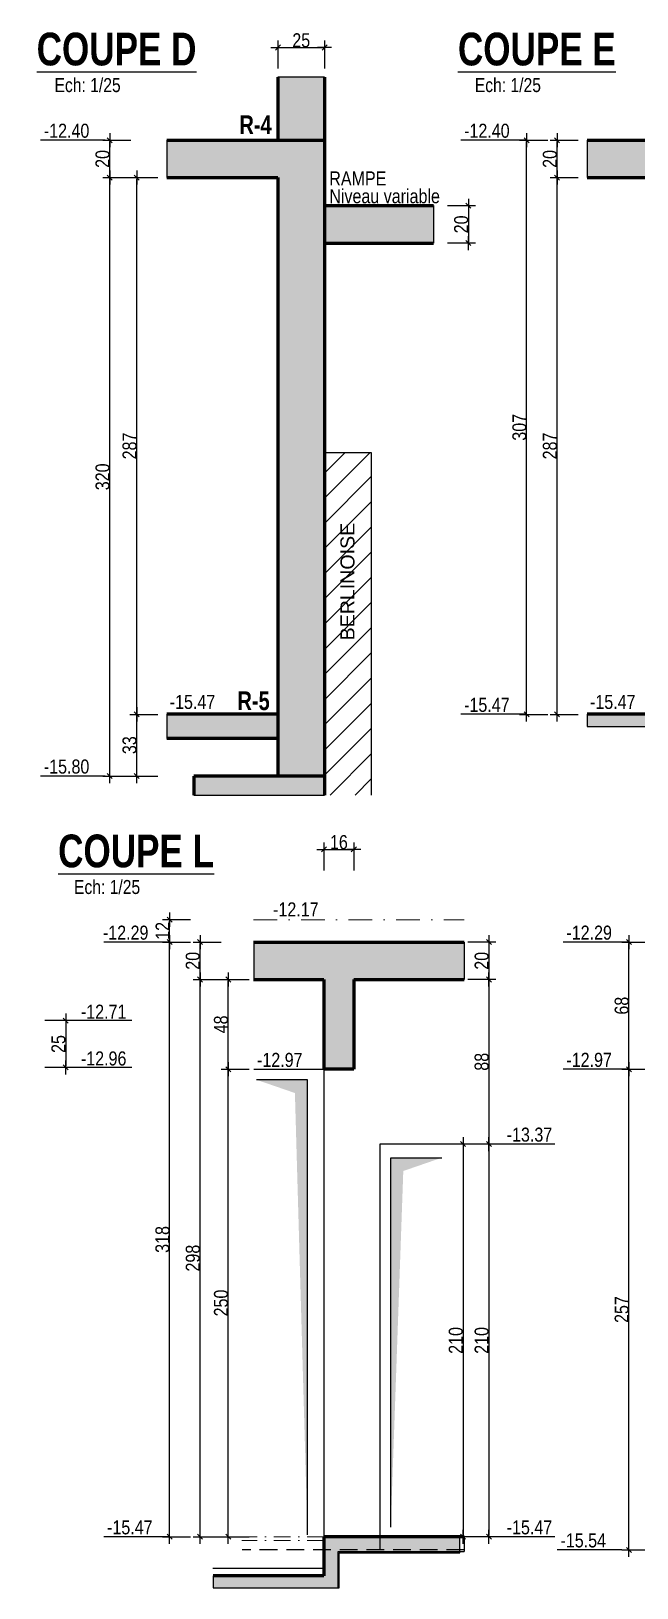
# Model space of a CAD drawing. Header units: millimetres. Extents: x -22 to 27383, y -3644 to 590.
# Drawn here: x 14423 to 15071, y -1170 to 494 of the extents above; entities that cross this region are included whole.
import ezdxf
from ezdxf.enums import TextEntityAlignment as Align

# ---------------------------------------------------------------- set-up
doc = ezdxf.new("R2010")
doc.units = ezdxf.units.MM
doc.linetypes.add('CACHEX2', pattern=[19.05, 12.7, -6.35])
doc.linetypes.add('TIRETPTX2', pattern=[50.8, 25.4, -12.7, 0, -12.7])
for name, color, linetype in [('01_cote_gen', 4, 'Continuous'), ('01_linteaux', 2, 'Continuous'), ('01_poch_BN', 9, 'Continuous'), ('01_poch_murs', 253, 'Continuous'), ('01_texte', 230, 'Continuous'), ('AA_COTES', 2, 'Continuous')]:
    doc.layers.add(name, color=color, linetype=linetype)
doc.layers.add('01_murs_coup', color=5, linetype='Continuous', lineweight=60)
doc.layers.add('01_tram_axes', color=2, linetype='TIRETPTX2', lineweight=9)
doc.styles.add('ARIAL NA', font='ARIALN.TTF')
doc.styles.add('impact', font='impact.ttf')
doc.styles.add('MATTE_TXT', font='arial.ttf')
doc.styles.add('STYLE2', font='ARIALN.TTF')
doc.dimstyles.new('JB25', dxfattribs={"dimscale": 0.1, "dimtxt": 150, "dimasz": 15, "dimexe": 0.1, "dimexo": 0.1, "dimgap": 0.09, "dimtad": 1, "dimdec": 1, "dimlfac": 0.5, "dimdsep": 46, "dimtxsty": 'STYLE2', "dimblk1": 'BOND_G', "dimblk2": 'BOND_D', "dimsah": 1, "dimcen": 1.5, "dimdle": 0.01, "dimse1": 1, "dimse2": 1, "dimclrd": 4, "dimclre": 2, "dimclrt": 6, "dimazin": 2, "dimtfac": 2.333333, "dimtdec": 1, "dimtix": 1, "dimtmove": 2, "dimatfit": 3, "dimldrblk": 'BOND_G', "dimfxl": 1, "dimtolj": 1, "dimtzin": 0, "dimarcsym": 0})

# ---------------------------------------------------------------- blocks, each defined once
blk = doc.blocks.new('BOND_G')
at = {"layer": 'AA_COTES', "color": 0}
for p, q in [((0, -5), (0, 15)), ((5, 0), (-5, 0)), ((1.8, 1.8), (-1.8, -1.8))]:
    blk.add_line(p, q, dxfattribs=at)
blk = doc.blocks.new('BOND_D')
at = {"layer": 'AA_COTES', "color": 0}
for p, q in [((5, 0), (-5, 0)), ((-1.8, -1.8), (1.8, 1.8)), ((0, 5), (0, -15))]:
    blk.add_line(p, q, dxfattribs=at)
blk = doc.blocks.new('*D1902')
at = {"layer": '01_cote_gen', "color": 4, "lineweight": -2, "transparency": 16777216}
blk.add_line((14460.1, -565.3), (14460.1, -612.3), dxfattribs=at)
at = {"layer": 'Defpoints', "color": 0, "transparency": 16777216}
for p in [(14396.8, -563.8), (14396.8, -613.8), (14460.1, -613.8)]:
    blk.add_point(p, dxfattribs=at)
at = {"layer": '01_cote_gen', "color": 4, "lineweight": -2, "transparency": 16777216, "xscale": 1.5, "yscale": 1.5, "zscale": 1.5}
for name, p, rotation in [('BOND_G', (14460.1, -563.8), 90), ('BOND_D', (14460.1, -613.8), 270)]:
    blk.add_blockref(name, p, dxfattribs=dict(at, rotation=rotation))
at = {"layer": '01_cote_gen', "color": 6, "transparency": 16777216, "insert": (14452.4, -588.8), "char_height": 15, "attachment_point": 5, "rotation": 90, "style": 'STYLE2'}
blk.add_mtext('\\A1;25', dxfattribs=at)
blk = doc.blocks.new('*D1906')
at = {"layer": '01_cote_gen', "color": 4, "lineweight": -2, "transparency": 16777216}
blk.add_line((14603.9, -1114.3), (14603.9, -521.3), dxfattribs=at)
at = {"layer": 'Defpoints', "color": 0, "transparency": 16777216}
for p in [(14603.9, -519.8), (14626.4, -519.8), (14626.4, -1115.8)]:
    blk.add_point(p, dxfattribs=at)
at = {"layer": '01_cote_gen', "color": 4, "lineweight": -2, "transparency": 16777216, "xscale": 1.5, "yscale": 1.5, "zscale": 1.5}
for name, p, rotation in [('BOND_D', (14603.9, -519.8), 90), ('BOND_G', (14603.9, -1115.8), 270)]:
    blk.add_blockref(name, p, dxfattribs=dict(at, rotation=rotation))
at = {"layer": '01_cote_gen', "color": 6, "transparency": 16777216, "insert": (14596.2, -817.8), "char_height": 15, "attachment_point": 5, "rotation": 90, "style": 'STYLE2'}
blk.add_mtext('\\A1;298', dxfattribs=at)
blk = doc.blocks.new('*D1907')
at = {"layer": '01_cote_gen', "color": 4, "lineweight": -2, "transparency": 16777216}
blk.add_line((14603.9, -518.3), (14603.9, -481.3), dxfattribs=at)
at = {"layer": 'Defpoints', "color": 0, "transparency": 16777216}
for p in [(14603.9, -479.8), (14654.7, -479.8), (14632.2, -519.8)]:
    blk.add_point(p, dxfattribs=at)
at = {"layer": '01_cote_gen', "color": 4, "lineweight": -2, "transparency": 16777216, "xscale": 1.5, "yscale": 1.5, "zscale": 1.5}
for name, p, rotation in [('BOND_D', (14603.9, -479.8), 90), ('BOND_G', (14603.9, -519.8), 270)]:
    blk.add_blockref(name, p, dxfattribs=dict(at, rotation=rotation))
at = {"layer": '01_cote_gen', "color": 6, "transparency": 16777216, "insert": (14596.2, -499.8), "char_height": 15, "attachment_point": 5, "rotation": 90, "style": 'STYLE2'}
blk.add_mtext('\\A1;20', dxfattribs=at)
blk = doc.blocks.new('*D1910')
at = {"layer": '01_cote_gen', "color": 4, "lineweight": -2, "transparency": 16777216}
blk.add_line((14738, -380.7), (14767, -380.7), dxfattribs=at)
at = {"layer": 'Defpoints', "color": 0, "transparency": 16777216}
for p in [(14768.5, -380.7), (14736.5, -412.2), (14768.5, -412.2)]:
    blk.add_point(p, dxfattribs=at)
at = {"layer": '01_cote_gen', "color": 4, "lineweight": -2, "transparency": 16777216, "xscale": 1.5, "yscale": 1.5, "zscale": 1.5, "rotation": 180}
blk.add_blockref('BOND_G', (14736.5, -380.7), dxfattribs=at)
at = {"layer": '01_cote_gen', "color": 4, "lineweight": -2, "transparency": 16777216, "xscale": 1.5, "yscale": 1.5, "zscale": 1.5}
blk.add_blockref('BOND_D', (14768.5, -380.7), dxfattribs=at)
at = {"layer": '01_cote_gen', "color": 6, "transparency": 16777216, "insert": (14752.5, -373), "char_height": 15, "attachment_point": 5, "style": 'STYLE2'}
blk.add_mtext('\\A1;16', dxfattribs=at)
blk = doc.blocks.new('*D1908')
at = {"layer": '01_cote_gen', "color": 4, "lineweight": -2, "transparency": 16777216}
blk.add_line((14571.3, -1114.3), (14571.3, -481.3), dxfattribs=at)
at = {"layer": 'Defpoints', "color": 0, "transparency": 16777216}
for p in [(14571.3, -479.8), (14626.4, -479.8), (14626.4, -1115.8)]:
    blk.add_point(p, dxfattribs=at)
at = {"layer": '01_cote_gen', "color": 4, "lineweight": -2, "transparency": 16777216, "xscale": 1.5, "yscale": 1.5, "zscale": 1.5}
for name, p, rotation in [('BOND_D', (14571.3, -479.8), 90), ('BOND_G', (14571.3, -1115.8), 270)]:
    blk.add_blockref(name, p, dxfattribs=dict(at, rotation=rotation))
at = {"layer": '01_cote_gen', "color": 6, "transparency": 16777216, "insert": (14563.7, -797.8), "char_height": 15, "attachment_point": 5, "rotation": 90, "style": 'STYLE2'}
blk.add_mtext('\\A1;318', dxfattribs=at)
blk = doc.blocks.new('*D1909')
at = {"layer": '01_cote_gen', "color": 4, "lineweight": -2, "transparency": 16777216}
blk.add_line((14571.3, -478.3), (14571.3, -457.3), dxfattribs=at)
at = {"layer": 'Defpoints', "color": 0, "transparency": 16777216}
for p in [(14571.3, -455.8), (14636.1, -455.8), (14636.1, -479.8)]:
    blk.add_point(p, dxfattribs=at)
at = {"layer": '01_cote_gen', "color": 4, "lineweight": -2, "transparency": 16777216, "xscale": 1.5, "yscale": 1.5, "zscale": 1.5}
for name, p, rotation in [('BOND_D', (14571.3, -455.8), 90), ('BOND_G', (14571.3, -479.8), 270)]:
    blk.add_blockref(name, p, dxfattribs=dict(at, rotation=rotation))
at = {"layer": '01_cote_gen', "color": 6, "transparency": 16777216, "insert": (14563.8, -467.8), "char_height": 15, "attachment_point": 5, "rotation": 90, "style": 'STYLE2'}
blk.add_mtext('\\A1;12', dxfattribs=at)
blk = doc.blocks.new('*D1911')
at = {"layer": '01_cote_gen', "color": 4, "lineweight": -2, "transparency": 16777216}
blk.add_line((14634.1, -1114.3), (14634.1, -617.3), dxfattribs=at)
at = {"layer": 'Defpoints', "color": 0, "transparency": 16777216}
for p in [(14634.1, -615.8), (14765.3, -615.8), (14765.3, -1115.8)]:
    blk.add_point(p, dxfattribs=at)
at = {"layer": '01_cote_gen', "color": 4, "lineweight": -2, "transparency": 16777216, "xscale": 1.5, "yscale": 1.5, "zscale": 1.5}
for name, p, rotation in [('BOND_D', (14634.1, -615.8), 90), ('BOND_G', (14634.1, -1115.8), 270)]:
    blk.add_blockref(name, p, dxfattribs=dict(at, rotation=rotation))
at = {"layer": '01_cote_gen', "color": 6, "transparency": 16777216, "insert": (14626.4, -865.8), "char_height": 15, "attachment_point": 5, "rotation": 90, "style": 'STYLE2'}
blk.add_mtext('\\A1;250', dxfattribs=at)
blk = doc.blocks.new('*D1912')
at = {"layer": '01_cote_gen', "color": 4, "lineweight": -2, "transparency": 16777216}
blk.add_line((14634.1, -614.3), (14634.1, -521.3), dxfattribs=at)
at = {"layer": 'Defpoints', "color": 0, "transparency": 16777216}
for p in [(14634.1, -519.8), (14765.3, -519.8), (14765.3, -615.8)]:
    blk.add_point(p, dxfattribs=at)
at = {"layer": '01_cote_gen', "color": 4, "lineweight": -2, "transparency": 16777216, "xscale": 1.5, "yscale": 1.5, "zscale": 1.5}
for name, p, rotation in [('BOND_D', (14634.1, -519.8), 90), ('BOND_G', (14634.1, -615.8), 270)]:
    blk.add_blockref(name, p, dxfattribs=dict(at, rotation=rotation))
at = {"layer": '01_cote_gen', "color": 6, "transparency": 16777216, "insert": (14626.4, -567.8), "char_height": 15, "attachment_point": 5, "rotation": 90, "style": 'STYLE2'}
blk.add_mtext('\\A1;48', dxfattribs=at)
blk = doc.blocks.new('*D1913')
at = {"layer": '01_cote_gen', "color": 4, "lineweight": -2, "transparency": 16777216}
blk.add_line((14913.1, -521.3), (14913.1, -694.3), dxfattribs=at)
at = {"layer": 'Defpoints', "color": 0, "transparency": 16777216}
for p in [(14886.8, -519.8), (14887.2, -695.8), (14913.1, -695.8)]:
    blk.add_point(p, dxfattribs=at)
at = {"layer": '01_cote_gen', "color": 4, "lineweight": -2, "transparency": 16777216, "xscale": 1.5, "yscale": 1.5, "zscale": 1.5}
for name, p, rotation in [('BOND_G', (14913.1, -519.8), 90), ('BOND_D', (14913.1, -695.8), 270)]:
    blk.add_blockref(name, p, dxfattribs=dict(at, rotation=rotation))
at = {"layer": '01_cote_gen', "color": 6, "transparency": 16777216, "insert": (14905.4, -607.8), "char_height": 15, "attachment_point": 5, "rotation": 90, "style": 'STYLE2'}
blk.add_mtext('\\A1;88', dxfattribs=at)
blk = doc.blocks.new('*D1914')
at = {"layer": '01_cote_gen', "color": 4, "lineweight": -2, "transparency": 16777216}
blk.add_line((14913.1, -697.3), (14913.1, -1114.3), dxfattribs=at)
at = {"layer": 'Defpoints', "color": 0, "transparency": 16777216}
for p in [(14872.9, -695.8), (14886.8, -1115.8), (14913.1, -1115.8)]:
    blk.add_point(p, dxfattribs=at)
at = {"layer": '01_cote_gen', "color": 4, "lineweight": -2, "transparency": 16777216, "xscale": 1.5, "yscale": 1.5, "zscale": 1.5}
for name, p, rotation in [('BOND_G', (14913.1, -695.8), 90), ('BOND_D', (14913.1, -1115.8), 270)]:
    blk.add_blockref(name, p, dxfattribs=dict(at, rotation=rotation))
at = {"layer": '01_cote_gen', "color": 6, "transparency": 16777216, "insert": (14905.4, -905.8), "char_height": 15, "attachment_point": 5, "rotation": 90, "style": 'STYLE2'}
blk.add_mtext('\\A1;210', dxfattribs=at)
blk = doc.blocks.new('*D1915')
at = {"layer": '01_cote_gen', "color": 4, "lineweight": -2, "transparency": 16777216}
blk.add_line((14885.4, -697.3), (14885.4, -1114.3), dxfattribs=at)
at = {"layer": 'Defpoints', "color": 0, "transparency": 16777216}
for p in [(14887.2, -695.8), (14871.5, -1115.8), (14885.4, -1115.8)]:
    blk.add_point(p, dxfattribs=at)
at = {"layer": '01_cote_gen', "color": 4, "lineweight": -2, "transparency": 16777216, "xscale": 1.5, "yscale": 1.5, "zscale": 1.5}
for name, p, rotation in [('BOND_G', (14885.4, -695.8), 90), ('BOND_D', (14885.4, -1115.8), 270)]:
    blk.add_blockref(name, p, dxfattribs=dict(at, rotation=rotation))
at = {"layer": '01_cote_gen', "color": 6, "transparency": 16777216, "insert": (14877.7, -905.8), "char_height": 15, "attachment_point": 5, "rotation": 90, "style": 'STYLE2'}
blk.add_mtext('\\A1;210', dxfattribs=at)
blk = doc.blocks.new('*D1916')
at = {"layer": '01_cote_gen', "color": 4, "lineweight": -2, "transparency": 16777216}
blk.add_line((14913.1, -481.3), (14913.1, -518.3), dxfattribs=at)
at = {"layer": 'Defpoints', "color": 0, "transparency": 16777216}
for p in [(14857.7, -479.8), (14857.7, -519.8), (14913.1, -519.8)]:
    blk.add_point(p, dxfattribs=at)
at = {"layer": '01_cote_gen', "color": 4, "lineweight": -2, "transparency": 16777216, "xscale": 1.5, "yscale": 1.5, "zscale": 1.5}
for name, p, rotation in [('BOND_G', (14913.1, -479.8), 90), ('BOND_D', (14913.1, -519.8), 270)]:
    blk.add_blockref(name, p, dxfattribs=dict(at, rotation=rotation))
at = {"layer": '01_cote_gen', "color": 6, "transparency": 16777216, "insert": (14905.4, -499.8), "char_height": 15, "attachment_point": 5, "rotation": 90, "style": 'STYLE2'}
blk.add_mtext('\\A1;20', dxfattribs=at)
blk = doc.blocks.new('*D1919')
at = {"layer": '01_cote_gen', "color": 4, "lineweight": -2, "transparency": 16777216}
blk.add_line((15063, -614.3), (15063, -481.3), dxfattribs=at)
at = {"layer": 'Defpoints', "color": 0, "transparency": 16777216}
for p in [(15063, -479.8), (15203.6, -479.8), (15203.6, -615.8)]:
    blk.add_point(p, dxfattribs=at)
at = {"layer": '01_cote_gen', "color": 4, "lineweight": -2, "transparency": 16777216, "xscale": 1.5, "yscale": 1.5, "zscale": 1.5}
for name, p, rotation in [('BOND_D', (15063, -479.8), 90), ('BOND_G', (15063, -615.8), 270)]:
    blk.add_blockref(name, p, dxfattribs=dict(at, rotation=rotation))
at = {"layer": '01_cote_gen', "color": 6, "transparency": 16777216, "insert": (15055.3, -547.8), "char_height": 15, "attachment_point": 5, "rotation": 90, "style": 'STYLE2'}
blk.add_mtext('\\A1;68', dxfattribs=at)
blk = doc.blocks.new('*D1922')
at = {"layer": '01_cote_gen', "color": 4, "lineweight": -2, "transparency": 16777216}
blk.add_line((15063, -1128.3), (15063, -617.3), dxfattribs=at)
at = {"layer": 'Defpoints', "color": 0, "transparency": 16777216}
for p in [(15063, -615.8), (15143.9, -615.8), (15174.5, -1129.8)]:
    blk.add_point(p, dxfattribs=at)
at = {"layer": '01_cote_gen', "color": 4, "lineweight": -2, "transparency": 16777216, "xscale": 1.5, "yscale": 1.5, "zscale": 1.5}
for name, p, rotation in [('BOND_D', (15063, -615.8), 90), ('BOND_G', (15063, -1129.8), 270)]:
    blk.add_blockref(name, p, dxfattribs=dict(at, rotation=rotation))
at = {"layer": '01_cote_gen', "color": 6, "transparency": 16777216, "insert": (15055.3, -872.8), "char_height": 15, "attachment_point": 5, "rotation": 90, "style": 'STYLE2'}
blk.add_mtext('\\A1;257', dxfattribs=at)
blk = doc.blocks.new('*D1980')
at = {"layer": '01_cote_gen', "color": 4, "lineweight": -2, "transparency": 16777216}
blk.add_line((14507.3, -300.7), (14507.3, 336.3), dxfattribs=at)
at = {"layer": 'Defpoints', "color": 0, "transparency": 16777216}
for p in [(14507.3, 337.8), (14687.2, 337.8), (14687.2, -302.2)]:
    blk.add_point(p, dxfattribs=at)
at = {"layer": '01_cote_gen', "color": 4, "lineweight": -2, "transparency": 16777216, "xscale": 1.5, "yscale": 1.5, "zscale": 1.5}
for name, p, rotation in [('BOND_D', (14507.3, 337.8), 90), ('BOND_G', (14507.3, -302.2), 270)]:
    blk.add_blockref(name, p, dxfattribs=dict(at, rotation=rotation))
at = {"layer": '01_cote_gen', "color": 6, "transparency": 16777216, "insert": (14499.6, 17.8), "char_height": 15, "attachment_point": 5, "rotation": 90, "style": 'STYLE2'}
blk.add_mtext('\\A1;320', dxfattribs=at)
blk = doc.blocks.new('*D1981')
at = {"layer": '01_cote_gen', "color": 4, "lineweight": -2, "transparency": 16777216}
blk.add_line((14536.2, -300.7), (14536.2, -237.7), dxfattribs=at)
at = {"layer": 'Defpoints', "color": 0, "transparency": 16777216}
for p in [(14536.2, -236.2), (14687.2, -236.2), (14687.2, -302.2)]:
    blk.add_point(p, dxfattribs=at)
at = {"layer": '01_cote_gen', "color": 4, "lineweight": -2, "transparency": 16777216, "xscale": 1.5, "yscale": 1.5, "zscale": 1.5}
for name, p, rotation in [('BOND_D', (14536.2, -236.2), 90), ('BOND_G', (14536.2, -302.2), 270)]:
    blk.add_blockref(name, p, dxfattribs=dict(at, rotation=rotation))
at = {"layer": '01_cote_gen', "color": 6, "transparency": 16777216, "insert": (14528.5, -269.2), "char_height": 15, "attachment_point": 5, "rotation": 90, "style": 'STYLE2'}
blk.add_mtext('\\A1;33', dxfattribs=at)
blk = doc.blocks.new('*D1982')
at = {"layer": '01_cote_gen', "color": 4, "lineweight": -2, "transparency": 16777216}
blk.add_line((14536.2, -234.7), (14536.2, 336.3), dxfattribs=at)
at = {"layer": 'Defpoints', "color": 0, "transparency": 16777216}
for p in [(14536.2, 337.8), (14603.2, 337.8), (14558.7, -236.2)]:
    blk.add_point(p, dxfattribs=at)
at = {"layer": '01_cote_gen', "color": 4, "lineweight": -2, "transparency": 16777216, "xscale": 1.5, "yscale": 1.5, "zscale": 1.5}
for name, p, rotation in [('BOND_D', (14536.2, 337.8), 90), ('BOND_G', (14536.2, -236.2), 270)]:
    blk.add_blockref(name, p, dxfattribs=dict(at, rotation=rotation))
at = {"layer": '01_cote_gen', "color": 6, "transparency": 16777216, "insert": (14528.5, 50.8), "char_height": 15, "attachment_point": 5, "rotation": 90, "style": 'STYLE2'}
blk.add_mtext('\\A1;287', dxfattribs=at)
blk = doc.blocks.new('*D1983')
at = {"layer": '01_cote_gen', "color": 4, "lineweight": -2, "transparency": 16777216}
blk.add_line((14507.3, 339.3), (14507.3, 376.3), dxfattribs=at)
at = {"layer": 'Defpoints', "color": 0, "transparency": 16777216}
for p in [(14507.3, 377.8), (14597.4, 377.8), (14597.4, 337.8)]:
    blk.add_point(p, dxfattribs=at)
at = {"layer": '01_cote_gen', "color": 4, "lineweight": -2, "transparency": 16777216, "xscale": 1.5, "yscale": 1.5, "zscale": 1.5}
for name, p, rotation in [('BOND_D', (14507.3, 377.8), 90), ('BOND_G', (14507.3, 337.8), 270)]:
    blk.add_blockref(name, p, dxfattribs=dict(at, rotation=rotation))
at = {"layer": '01_cote_gen', "color": 6, "transparency": 16777216, "insert": (14499.6, 357.8), "char_height": 15, "attachment_point": 5, "rotation": 90, "style": 'STYLE2'}
blk.add_mtext('\\A1;20', dxfattribs=at)
blk = doc.blocks.new('*D1984')
at = {"layer": '01_cote_gen', "color": 4, "lineweight": -2, "transparency": 16777216}
blk.add_line((14688.7, 477), (14735.7, 477), dxfattribs=at)
at = {"layer": 'Defpoints', "color": 0, "transparency": 16777216}
for p in [(14737.2, 477), (14687.2, 445.4), (14737.2, 445.4)]:
    blk.add_point(p, dxfattribs=at)
at = {"layer": '01_cote_gen', "color": 4, "lineweight": -2, "transparency": 16777216, "xscale": 1.5, "yscale": 1.5, "zscale": 1.5, "rotation": 180}
blk.add_blockref('BOND_G', (14687.2, 477), dxfattribs=at)
at = {"layer": '01_cote_gen', "color": 4, "lineweight": -2, "transparency": 16777216, "xscale": 1.5, "yscale": 1.5, "zscale": 1.5}
blk.add_blockref('BOND_D', (14737.2, 477), dxfattribs=at)
at = {"layer": '01_cote_gen', "color": 6, "transparency": 16777216, "insert": (14712.2, 484.6), "char_height": 15, "attachment_point": 5, "style": 'STYLE2'}
blk.add_mtext('\\A1;25', dxfattribs=at)
blk = doc.blocks.new('*D1985')
at = {"layer": '01_cote_gen', "color": 4, "lineweight": -2, "transparency": 16777216}
blk.add_line((14891.1, 306.3), (14891.1, 269.3), dxfattribs=at)
at = {"layer": 'Defpoints', "color": 0, "transparency": 16777216}
for p in [(14853.9, 307.8), (14853.9, 267.8), (14891.1, 267.8)]:
    blk.add_point(p, dxfattribs=at)
at = {"layer": '01_cote_gen', "color": 4, "lineweight": -2, "transparency": 16777216, "xscale": 1.5, "yscale": 1.5, "zscale": 1.5}
for name, p, rotation in [('BOND_G', (14891.1, 307.8), 90), ('BOND_D', (14891.1, 267.8), 270)]:
    blk.add_blockref(name, p, dxfattribs=dict(at, rotation=rotation))
at = {"layer": '01_cote_gen', "color": 6, "transparency": 16777216, "insert": (14883.5, 287.8), "char_height": 15, "attachment_point": 5, "rotation": 90, "style": 'STYLE2'}
blk.add_mtext('\\A1;20', dxfattribs=at)
blk = doc.blocks.new('*D1986')
at = {"layer": '01_cote_gen', "color": 4, "lineweight": -2, "transparency": 16777216}
blk.add_line((14986.1, -234.7), (14986.1, 336.3), dxfattribs=at)
at = {"layer": 'Defpoints', "color": 0, "transparency": 16777216}
for p in [(14986.1, 337.8), (15053, 337.8), (15008.6, -236.2)]:
    blk.add_point(p, dxfattribs=at)
at = {"layer": '01_cote_gen', "color": 4, "lineweight": -2, "transparency": 16777216, "xscale": 1.5, "yscale": 1.5, "zscale": 1.5}
for name, p, rotation in [('BOND_D', (14986.1, 337.8), 90), ('BOND_G', (14986.1, -236.2), 270)]:
    blk.add_blockref(name, p, dxfattribs=dict(at, rotation=rotation))
at = {"layer": '01_cote_gen', "color": 6, "transparency": 16777216, "insert": (14978.4, 50.8), "char_height": 15, "attachment_point": 5, "rotation": 90, "style": 'STYLE2'}
blk.add_mtext('\\A1;287', dxfattribs=at)
blk = doc.blocks.new('*D1964')
at = {"layer": '01_cote_gen', "color": 4, "lineweight": -2, "transparency": 16777216}
blk.add_line((14986.1, 339.3), (14986.1, 376.3), dxfattribs=at)
at = {"layer": 'Defpoints', "color": 0, "transparency": 16777216}
for p in [(14986.1, 377.8), (15076.2, 377.8), (15076.2, 337.8)]:
    blk.add_point(p, dxfattribs=at)
at = {"layer": '01_cote_gen', "color": 4, "lineweight": -2, "transparency": 16777216, "xscale": 1.5, "yscale": 1.5, "zscale": 1.5}
for name, p, rotation in [('BOND_D', (14986.1, 377.8), 90), ('BOND_G', (14986.1, 337.8), 270)]:
    blk.add_blockref(name, p, dxfattribs=dict(at, rotation=rotation))
at = {"layer": '01_cote_gen', "color": 6, "transparency": 16777216, "insert": (14978.4, 357.8), "char_height": 15, "attachment_point": 5, "rotation": 90, "style": 'STYLE2'}
blk.add_mtext('\\A1;20', dxfattribs=at)
blk = doc.blocks.new('*D1965')
at = {"layer": '01_cote_gen', "color": 4, "lineweight": -2, "transparency": 16777216}
blk.add_line((14953.5, -234.7), (14953.5, 376.3), dxfattribs=at)
at = {"layer": 'Defpoints', "color": 0, "transparency": 16777216}
for p in [(14953.5, 377.8), (15008.6, 377.8), (15008.6, -236.2)]:
    blk.add_point(p, dxfattribs=at)
at = {"layer": '01_cote_gen', "color": 4, "lineweight": -2, "transparency": 16777216, "xscale": 1.5, "yscale": 1.5, "zscale": 1.5}
for name, p, rotation in [('BOND_D', (14953.5, 377.8), 90), ('BOND_G', (14953.5, -236.2), 270)]:
    blk.add_blockref(name, p, dxfattribs=dict(at, rotation=rotation))
at = {"layer": '01_cote_gen', "color": 6, "transparency": 16777216, "insert": (14945.8, 70.8), "char_height": 15, "attachment_point": 5, "rotation": 90, "style": 'STYLE2'}
blk.add_mtext('\\A1;307', dxfattribs=at)
blk = doc.blocks.new('*D2495')
at = {"layer": '01_cote_gen', "color": 4, "lineweight": -2, "transparency": 16777216}
blk.add_line((0, -613.3), (0, -1134.3), dxfattribs=at)
at = {"layer": 'Defpoints', "color": 0, "transparency": 16777216}
for p in [(25449.8, -611.8), (0, -1135.8), (0, -1135.8)]:
    blk.add_point(p, dxfattribs=at)
at = {"layer": '01_cote_gen', "color": 4, "lineweight": -2, "transparency": 16777216, "xscale": 1.5, "yscale": 1.5, "zscale": 1.5}
for name, p, rotation in [('BOND_G', (0, -611.8), 90), ('BOND_D', (0, -1135.8), 270)]:
    blk.add_blockref(name, p, dxfattribs=dict(at, rotation=rotation))
at = {"layer": '01_cote_gen', "color": 6, "transparency": 16777216, "insert": (-7.7, -873.8), "char_height": 15, "attachment_point": 5, "rotation": 90, "style": 'STYLE2'}
blk.add_mtext('\\A1;262', dxfattribs=at)
blk = doc.blocks.new('*D2522')
at = {"layer": '01_cote_gen', "color": 4, "lineweight": -2, "transparency": 16777216}
blk.add_line((1156.4, -613.3), (1156.4, -1134.3), dxfattribs=at)
at = {"layer": 'Defpoints', "color": 0, "transparency": 16777216}
for p in [(26606.2, -611.8), (1156.4, -1135.8), (1156.4, -1135.8)]:
    blk.add_point(p, dxfattribs=at)
at = {"layer": '01_cote_gen', "color": 4, "lineweight": -2, "transparency": 16777216, "xscale": 1.5, "yscale": 1.5, "zscale": 1.5}
for name, p, rotation in [('BOND_G', (1156.4, -611.8), 90), ('BOND_D', (1156.4, -1135.8), 270)]:
    blk.add_blockref(name, p, dxfattribs=dict(at, rotation=rotation))
at = {"layer": '01_cote_gen', "color": 6, "transparency": 16777216, "insert": (1148.8, -873.8), "char_height": 15, "attachment_point": 5, "rotation": 90, "style": 'STYLE2'}
blk.add_mtext('\\A1;262', dxfattribs=at)

msp = doc.modelspace()

# ---------------------------------------------------------------- hatches: boundary and pattern name
at = {"layer": '01_poch_BN'}
h = msp.add_hatch(color=256, dxfattribs=at)
h.dxf.hatch_style = 1
h.paths.add_polyline_path([(14737.22, 445.42), (14687.22, 445.42), (14687.22, 377.85), (14737.22, 377.85)])
h.paths.add_polyline_path([(14737.22, 377.85), (14568.43, 377.85), (14568.43, 337.85), (14687.22, 337.85), (14687.22, -302.16), (14737.22, -302.16)])
h.paths.add_polyline_path([(14853.95, 307.85), (14737.22, 307.85), (14737.22, 267.85), (14853.95, 267.85)])
h.paths.add_polyline_path([(14687.22, -236.16), (14568.43, -236.16), (14568.43, -262.16), (14687.22, -262.16)], flags=17)
h.paths.add_polyline_path([(14737.22, -302.16), (14597.22, -302.16), (14597.22, -322.49), (14737.22, -322.49)])
h = msp.add_hatch(color=256, dxfattribs=at)
h.dxf.hatch_style = 1
h.paths.add_polyline_path([(15187.1, 445.42), (15137.1, 445.42), (15137.1, 377.85), (15187.1, 377.85)])
h.paths.add_polyline_path([(15187.1, 377.85), (15018.31, 377.85), (15018.31, 337.85), (15137.1, 337.85), (15137.1, -236.16), (15187.1, -236.16)])
h.paths.add_polyline_path([(15303.83, 133.1), (15187.1, 133.1), (15187.1, 93.1), (15303.83, 93.1)])
h.paths.add_polyline_path([(15187.1, -236.16), (15018.31, -236.16), (15018.31, -249.16), (15187.1, -249.16)])
h = msp.add_hatch(color=256, dxfattribs=at)
h.dxf.hatch_style = 1
h.paths.add_polyline_path([(14886.77, -479.81), (14661.48, -479.81), (14661.48, -519.81), (14736.45, -519.81), (14736.45, -615.81), (14768.45, -615.81), (14768.45, -519.81), (14886.77, -519.81)])
h.paths.add_polyline_path([(14882.1, -1115.81), (14736.45, -1115.81), (14736.45, -1157.44), (14618.07, -1157.44), (14618.07, -1170.44), (14752.98, -1170.44), (14752.98, -1132.91), (14882.1, -1132.91)])
at = {"layer": '01_poch_murs'}
h = msp.add_hatch(dxfattribs=at)
h.set_pattern_fill('ANSI31', color=256, scale=6)
h.set_pattern_definition([(45, (-8575.266, -4243.485), (-13.470384, 13.470384), [])])
h.paths.add_polyline_path([(14787.22, 43.85), (14753.22, 43.85), (14753.22, -322.52), (14787.22, -322.46)])
h.paths.add_polyline_path([(14753.22, 43.85), (14737.22, 43.85), (14737.22, -322.49), (14753.22, -322.49)])
h.paths.add_polyline_path([(14787.22, -322.46), (14753.22, -322.52), (14753.22, -322.49), (14787.22, -322.49)], flags=17)

# ---------------------------------------------------------------- linework, layer by layer
at = {"layer": '01_cote_gen'}
for p, q in [((15018.31, -249.16), (15187.1, -249.16)), ((14597.22, -322.49), (14737.22, -322.49)), ((14751.83, -1170.44), (14751.83, -1131.71)), ((14751.83, -1131.71), (14886.77, -1131.71)), ((14886.77, -1115.81), (14886.77, -1131.71)), ((14618.07, -1170.44), (14751.83, -1170.44))]:
    msp.add_line(p, q, dxfattribs=at)
at = {"layer": '01_linteaux'}
for p, q in [((14737.22, 43.85), (14787.22, 43.85)), ((14787.22, 43.85), (14787.22, -322.49)), ((14736.45, -615.88), (14661.48, -615.88)), ((14736.45, -615.81), (14736.45, -1115.81)), ((14796.45, -695.81), (14796.45, -1115.81)), ((14887.24, -695.81), (14796.45, -695.81)), ((14796.45, -1115.81), (14796.45, -1129.81)), ((14736.45, -1149.81), (14617.67, -1149.81))]:
    msp.add_line(p, q, dxfattribs=at)
at = {"layer": '01_linteaux', "linetype": 'CACHEX2', "ltscale": 1.5}
msp.add_line((14886.77, -1129.81), (14649.04, -1129.81), dxfattribs=at)
at = {"layer": '01_murs_coup'}
for p, q in [((14687.22, 445.42), (14687.22, 377.85)), ((14737.22, 445.42), (14737.22, -322.49)), ((14568.43, 377.85), (14737.22, 377.85)), ((15018.31, 377.85), (15187.1, 377.85)), ((14568.43, 337.85), (14687.22, 337.85)), ((14687.22, 337.85), (14687.22, -302.16)), ((15018.31, 337.85), (15137.1, 337.85)), ((14737.22, 307.85), (14853.95, 307.85)), ((14737.22, 267.85), (14853.95, 267.85)), ((14687.22, -236.16), (14568.43, -236.16)), ((15187.1, -236.16), (15018.31, -236.16)), ((14687.22, -262.16), (14568.43, -262.16)), ((14597.22, -302.16), (14597.22, -322.49)), ((14737.22, -302.16), (14597.22, -302.16)), ((14661.09, -479.81), (14886.77, -479.81)), ((14661.09, -519.81), (14736.45, -519.81)), ((14736.45, -519.81), (14736.45, -615.81)), ((14768.45, -519.81), (14768.45, -615.81)), ((14768.45, -519.81), (14886.77, -519.81)), ((14768.45, -615.81), (14736.45, -615.81)), ((14886.77, -1115.81), (14736.45, -1115.81)), ((14736.45, -1115.81), (14736.45, -1157.44)), ((14736.45, -1157.44), (14618.07, -1157.44))]:
    msp.add_line(p, q, dxfattribs=at)
at = {"layer": '01_poch_BN'}
for p, q in [((14737.22, 445.42), (14687.22, 445.42)), ((14568.43, 377.85), (14568.43, 337.85)), ((15018.31, 377.85), (15018.31, 337.85)), ((14853.95, 307.85), (14853.95, 267.85)), ((14568.43, -236.16), (14568.43, -262.16)), ((15018.31, -236.16), (15018.31, -249.16)), ((15018.31, -249.16), (15187.1, -249.16)), ((14597.22, -322.49), (14737.22, -322.49)), ((14661.48, -479.81), (14661.48, -519.81)), ((14886.77, -479.81), (14886.77, -519.81)), ((14882.1, -1132.91), (14882.1, -1115.81)), ((14752.98, -1170.44), (14752.98, -1132.91)), ((14752.98, -1132.91), (14882.1, -1132.91)), ((14618.07, -1157.44), (14618.07, -1170.44)), ((14618.07, -1170.44), (14752.98, -1170.44))]:
    msp.add_line(p, q, dxfattribs=at)
at = {"layer": '01_poch_murs'}
for p, q in [((14568.43, 377.85), (14568.43, 337.85)), ((15018.31, 377.85), (15018.31, 337.85)), ((14568.43, -236.16), (14568.43, -262.16)), ((15018.31, -236.16), (15018.31, -249.16)), ((14718.9, -627.05), (14664.34, -627.05)), ((14718.9, -1113.69), (14718.9, -627.05)), ((14807.99, -1105.58), (14807.99, -710.44)), ((14807.99, -710.44), (14862.55, -710.44)), ((14618.07, -1157.44), (14618.07, -1170.44))]:
    msp.add_line(p, q, dxfattribs=at)
for points in [[(14718.9, -627.05), (14664.34, -627.05), (14705.43, -641.21)], [(14718.9, -1113.69), (14718.9, -627.05), (14705.43, -641.21)], [(14807.99, -1105.58), (14807.99, -710.44), (14821.45, -724.6)], [(14807.99, -710.44), (14862.55, -710.44), (14821.45, -724.6)]]:
    msp.add_solid(points, dxfattribs=at)
at = {"layer": '01_texte'}
for p, q in [((14502.46, 377.85), (14433.26, 377.85)), ((14952.35, 377.85), (14883.14, 377.85)), ((14952.35, -236.16), (14883.14, -236.16)), ((14502.46, -302.16), (14433.26, -302.16)), ((14570.15, -479.81), (14500.95, -479.81)), ((15061.84, -479.81), (14992.63, -479.81)), ((14530.71, -563.81), (14467.55, -563.81)), ((14530.71, -613.81), (14467.55, -613.81)), ((15061.84, -615.81), (14992.63, -615.81)), ((14983.54, -695.81), (14920.57, -695.81)), ((14570.15, -1115.81), (14500.95, -1115.81)), ((14983.54, -1115.81), (14920.57, -1115.81)), ((15055.51, -1129.81), (14986.3, -1129.81))]:
    msp.add_line(p, q, dxfattribs=at)
at = {"layer": '01_tram_axes'}
msp.add_line((14661.09, -455.81), (14886.77, -455.81), dxfattribs=at)
at = {"layer": '01_tram_axes', "ltscale": 0.7}
for p, q in [((14736.45, -1115.81), (14648.53, -1115.81)), ((14736.45, -1119.81), (14648.53, -1119.81))]:
    msp.add_line(p, q, dxfattribs=at)

# ---------------------------------------------------------------- texts
at = {"layer": '01_texte', "style": 'impact'}
for s, p in [('%%UCOUPE D', (14514.55, 447.35)), ('%%UCOUPE E', (14964.44, 447.35)), ('%%UCOUPE L', (14535.42, -410.3))]:
    msp.add_text(s, height=35, dxfattribs=at).set_placement(p, align=Align.BOTTOM_CENTER)
at = {"layer": '01_texte', "style": 'MATTE_TXT', "width": 0.8}
for p in [(14483.52, 424.79), (14933.4, 424.79), (14504.39, -432.86)]:
    msp.add_text('Ech: 1/25', height=15, dxfattribs=at).set_placement(p, align=Align.BOTTOM_CENTER)
at = {"layer": '01_texte'}
for s, height, style, p in [('R-4', 20, 'impact', (14645.99, 384.38)), ('-12.40', 15, 'ARIAL NA', (14436.67, 380.46)), ('-12.40', 15, 'ARIAL NA', (14886.55, 380.46)), ('RAMPE', 15, 'ARIAL NA', (14742.23, 329.45)), ('Niveau variable', 15, 'ARIAL NA', (14742.23, 310.46)), ('-15.47', 15, 'ARIAL NA', (14571.43, -230.43)), ('R-5', 20, 'impact', (14643.92, -231.69)), ('-15.47', 15, 'ARIAL NA', (15021.31, -230.43)), ('-15.47', 15, 'ARIAL NA', (14886.55, -233.54)), ('-15.80', 15, 'ARIAL NA', (14436.67, -299.54)), ('-12.17', 15, 'ARIAL NA', (14682.08, -452.31)), ('-12.29', 15, 'ARIAL NA', (14499.92, -477.19)), ('-12.29', 15, 'ARIAL NA', (14996.04, -477.19)), ('-12.71', 15, 'ARIAL NA', (14476.37, -561.73)), ('-12.96', 15, 'ARIAL NA', (14476.37, -611.73)), ('-12.97', 15, 'ARIAL NA', (14664.89, -613.27)), ('-12.97', 15, 'ARIAL NA', (14996.04, -613.2)), ('-13.37', 15, 'ARIAL NA', (14932.12, -693.2)), ('-15.47', 15, 'ARIAL NA', (14504.36, -1113.2)), ('-15.47', 15, 'ARIAL NA', (14932.12, -1113.2)), ('-15.54', 15, 'ARIAL NA', (14989.71, -1127.2))]:
    msp.add_text(s, height=height, dxfattribs=dict(at, style=style)).set_placement(p)
at = {"layer": '01_texte', "style": 'MATTE_TXT'}
msp.add_text('BERLINOISE', height=15, rotation=90, dxfattribs=at).set_placement((14769.21, -157.12))

# ---------------------------------------------------------------- dimensions: what is measured, and where the dimension line sits
at = {"layer": '01_cote_gen'}
for base, p1, p2, picture, middle in [((14737.22, 476.98), (14687.22, 445.42), (14737.22, 445.42), '*D1984', (14712.22, 484.64)), ((14768.45, -380.68), (14736.45, -412.24), (14768.45, -412.24), '*D1910', (14752.45, -373.01))]:
    dim = msp.add_linear_dim(base=base, p1=p1, p2=p2, dimstyle='JB25', dxfattribs=at)
    dim.commit()
    dim.dimension.update_dxf_attribs({"geometry": picture, "text_midpoint": middle})
for base, p1, p2, picture, middle in [((14507.27, 377.85), (14597.43, 337.85), (14597.43, 377.85), '*D1983', (14499.6, 357.85)), ((14953.51, 377.85), (15008.55, -236.16), (15008.55, 377.85), '*D1965', (14945.85, 70.84)), ((14986.05, 377.85), (15076.22, 337.85), (15076.22, 377.85), '*D1964', (14978.39, 357.85)), ((14507.27, 337.85), (14687.22, -302.16), (14687.22, 337.85), '*D1980', (14499.6, 17.84)), ((14536.17, 337.85), (14558.67, -236.16), (14603.17, 337.85), '*D1982', (14528.5, 50.84)), ((14986.05, 337.85), (15008.55, -236.16), (15053.05, 337.85), '*D1986', (14978.39, 50.84)), ((14891.15, 267.85), (14853.95, 307.85), (14853.95, 267.85), '*D1985', (14883.48, 287.85)), ((14536.17, -236.16), (14687.22, -302.16), (14687.22, -236.16), '*D1981', (14528.5, -269.16)), ((14571.32, -455.81), (14636.12, -479.81), (14636.12, -455.81), '*D1909', (14563.78, -467.81)), ((14571.32, -479.81), (14626.36, -1115.81), (14626.36, -479.81), '*D1908', (14563.65, -797.81)), ((14603.86, -479.81), (14632.2, -519.81), (14654.7, -479.81), '*D1907', (14596.19, -499.81)), ((14913.07, -519.81), (14857.66, -479.81), (14857.66, -519.81), '*D1916', (14905.4, -499.81)), ((15063.01, -479.81), (15203.63, -615.81), (15203.63, -479.81), '*D1919', (15055.34, -547.81)), ((14603.86, -519.81), (14626.36, -1115.81), (14626.36, -519.81), '*D1906', (14596.19, -817.81)), ((14634.1, -519.81), (14765.27, -615.81), (14765.27, -519.81), '*D1912', (14626.44, -567.81)), ((14913.07, -695.81), (14886.77, -519.81), (14887.24, -695.81), '*D1913', (14905.4, -607.81)), ((14460.05, -613.81), (14396.78, -563.81), (14396.78, -613.81), '*D1902', (14452.38, -588.81)), ((0, -1135.79), (25449.83, -611.79), (0, -1135.79), '*D2495', (-7.67, -873.79)), ((1156.42, -1135.79), (26606.25, -611.79), (1156.42, -1135.79), '*D2522', (1148.75, -873.79)), ((14634.1, -615.81), (14765.27, -1115.81), (14765.27, -615.81), '*D1911', (14626.44, -865.81)), ((15063.01, -615.81), (15174.46, -1129.81), (15143.89, -615.81), '*D1922', (15055.34, -872.81)), ((14885.36, -1115.81), (14887.24, -695.81), (14871.51, -1115.81), '*D1915', (14877.7, -905.81)), ((14913.07, -1115.81), (14872.9, -695.81), (14886.77, -1115.81), '*D1914', (14905.4, -905.81))]:
    dim = msp.add_linear_dim(base=base, p1=p1, p2=p2, angle=90, dimstyle='JB25', dxfattribs=at)
    dim.commit()
    dim.dimension.update_dxf_attribs({"geometry": picture, "text_midpoint": middle})

doc.saveas('drawing.dxf')
